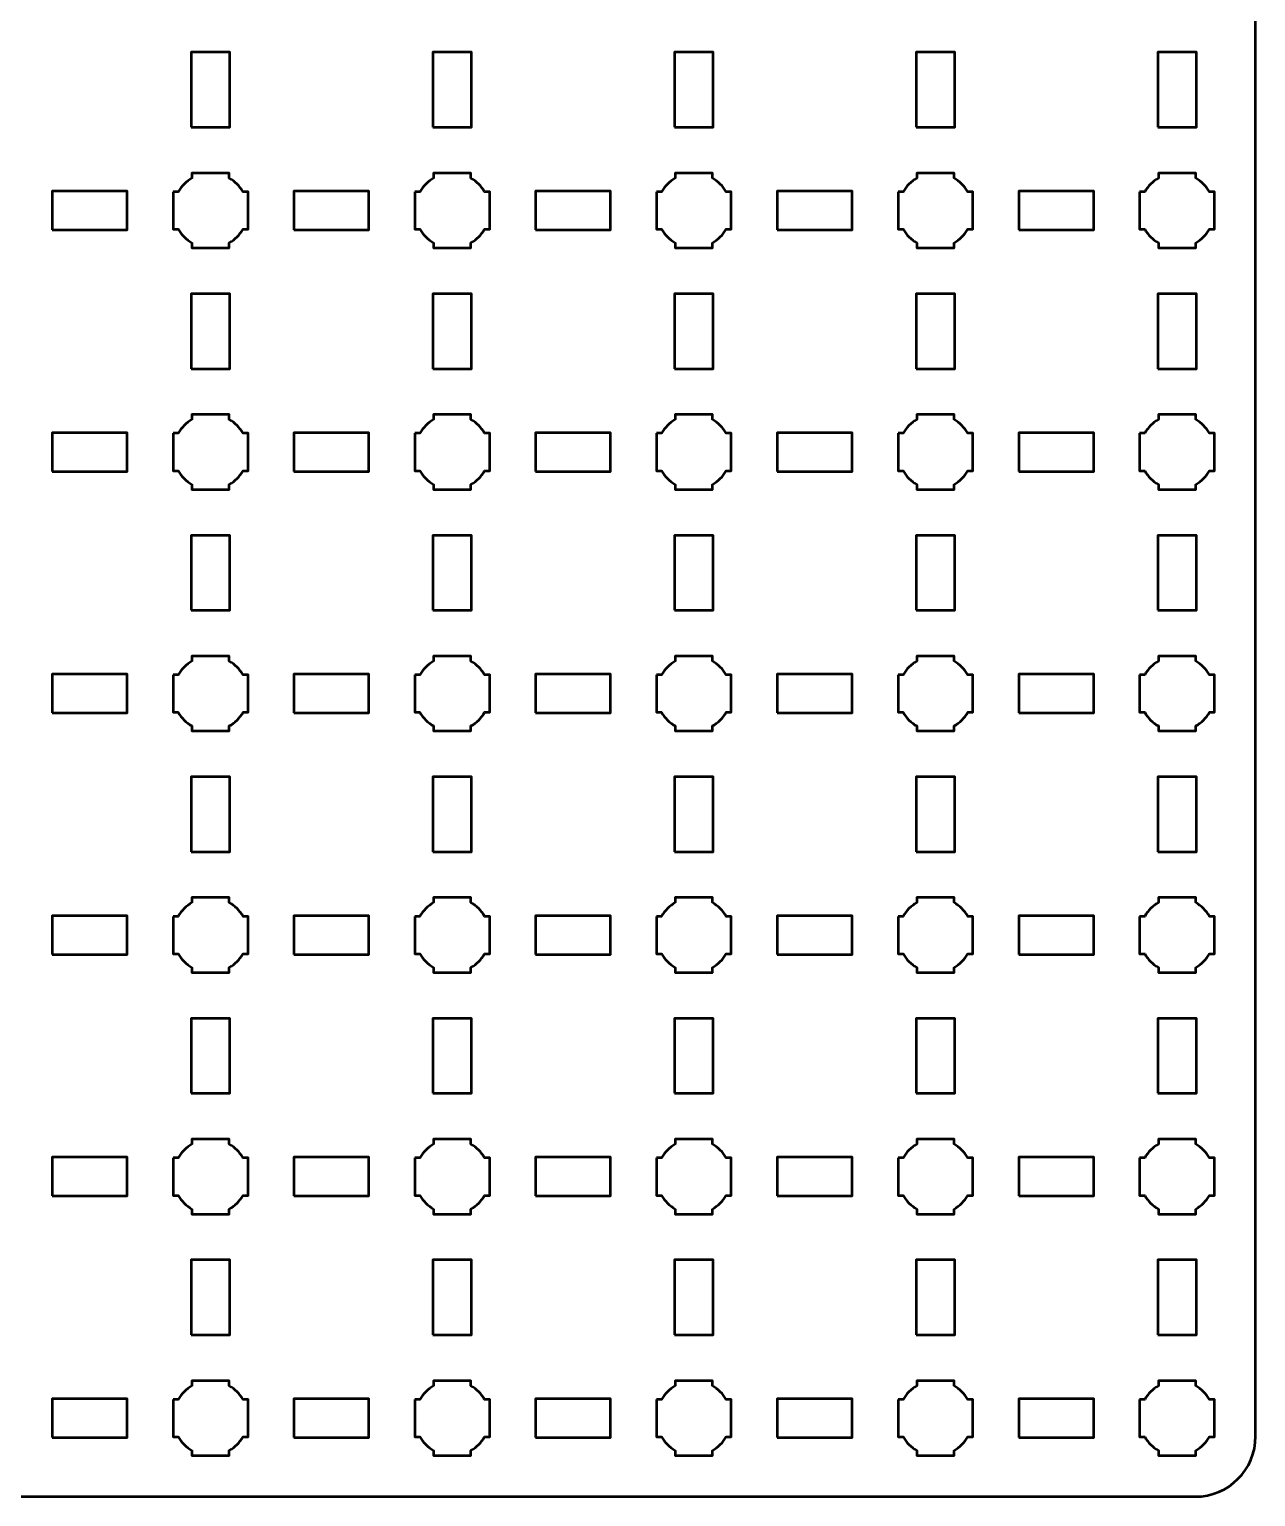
# Model space of a CAD drawing. Header units: centimetres. Extents: x -30.1 to 9.2, y -39.5 to 9.8.
# Drawn here: x -1 to 9.15, y -39.5 to -27.35 of the extents above; entities that cross this region are included whole.
import ezdxf

# ---------------------------------------------------------------- set-up
doc = ezdxf.new("R2010")
doc.units = ezdxf.units.CM
doc.header["$MEASUREMENT"] = 0
doc.layers.add('Layer 1', color=7, linetype='Continuous')

msp = doc.modelspace()

# ---------------------------------------------------------------- linework, layer by layer
at = {"layer": 'Layer 1', "color": 250, "lineweight": 53}
for points in [[(0.34, -28.16), (0.66, -28.16), (0.66, -27.54), (0.34, -27.54), (0.34, -28.16)], [(2.34, -28.16), (2.66, -28.16), (2.66, -27.54), (2.34, -27.54), (2.34, -28.16)], [(4.34, -28.16), (4.66, -28.16), (4.66, -27.54), (4.34, -27.54), (4.34, -28.16)], [(6.34, -28.16), (6.66, -28.16), (6.66, -27.54), (6.34, -27.54), (6.34, -28.16)], [(8.34, -28.16), (8.66, -28.16), (8.66, -27.54), (8.34, -27.54), (8.34, -28.16)], [(-0.81, -29.01), (-0.19, -29.01), (-0.19, -28.69), (-0.81, -28.69), (-0.81, -29.01)], [(1.19, -29.01), (1.81, -29.01), (1.81, -28.69), (1.19, -28.69), (1.19, -29.01)], [(3.19, -29.01), (3.81, -29.01), (3.81, -28.69), (3.19, -28.69), (3.19, -29.01)], [(5.19, -29.01), (5.81, -29.01), (5.81, -28.69), (5.19, -28.69), (5.19, -29.01)], [(7.19, -29.01), (7.81, -29.01), (7.81, -28.69), (7.19, -28.69), (7.19, -29.01)], [(0.34, -30.16), (0.66, -30.16), (0.66, -29.54), (0.34, -29.54), (0.34, -30.16)], [(2.34, -30.16), (2.66, -30.16), (2.66, -29.54), (2.34, -29.54), (2.34, -30.16)], [(4.34, -30.16), (4.66, -30.16), (4.66, -29.54), (4.34, -29.54), (4.34, -30.16)], [(6.34, -30.16), (6.66, -30.16), (6.66, -29.54), (6.34, -29.54), (6.34, -30.16)], [(8.34, -30.16), (8.66, -30.16), (8.66, -29.54), (8.34, -29.54), (8.34, -30.16)], [(-0.81, -31.01), (-0.19, -31.01), (-0.19, -30.69), (-0.81, -30.69), (-0.81, -31.01)], [(1.19, -31.01), (1.81, -31.01), (1.81, -30.69), (1.19, -30.69), (1.19, -31.01)], [(3.19, -31.01), (3.81, -31.01), (3.81, -30.69), (3.19, -30.69), (3.19, -31.01)], [(5.19, -31.01), (5.81, -31.01), (5.81, -30.69), (5.19, -30.69), (5.19, -31.01)], [(7.19, -31.01), (7.81, -31.01), (7.81, -30.69), (7.19, -30.69), (7.19, -31.01)], [(0.34, -32.16), (0.66, -32.16), (0.66, -31.54), (0.34, -31.54), (0.34, -32.16)], [(2.34, -32.16), (2.66, -32.16), (2.66, -31.54), (2.34, -31.54), (2.34, -32.16)], [(4.34, -32.16), (4.66, -32.16), (4.66, -31.54), (4.34, -31.54), (4.34, -32.16)], [(6.34, -32.16), (6.66, -32.16), (6.66, -31.54), (6.34, -31.54), (6.34, -32.16)], [(8.34, -32.16), (8.66, -32.16), (8.66, -31.54), (8.34, -31.54), (8.34, -32.16)], [(-0.81, -33.01), (-0.19, -33.01), (-0.19, -32.69), (-0.81, -32.69), (-0.81, -33.01)], [(1.19, -33.01), (1.81, -33.01), (1.81, -32.69), (1.19, -32.69), (1.19, -33.01)], [(3.19, -33.01), (3.81, -33.01), (3.81, -32.69), (3.19, -32.69), (3.19, -33.01)], [(5.19, -33.01), (5.81, -33.01), (5.81, -32.69), (5.19, -32.69), (5.19, -33.01)], [(7.19, -33.01), (7.81, -33.01), (7.81, -32.69), (7.19, -32.69), (7.19, -33.01)], [(0.34, -34.16), (0.66, -34.16), (0.66, -33.54), (0.34, -33.54), (0.34, -34.16)], [(2.34, -34.16), (2.66, -34.16), (2.66, -33.54), (2.34, -33.54), (2.34, -34.16)], [(4.34, -34.16), (4.66, -34.16), (4.66, -33.54), (4.34, -33.54), (4.34, -34.16)], [(6.34, -34.16), (6.66, -34.16), (6.66, -33.54), (6.34, -33.54), (6.34, -34.16)], [(8.34, -34.16), (8.66, -34.16), (8.66, -33.54), (8.34, -33.54), (8.34, -34.16)], [(-0.81, -35.01), (-0.19, -35.01), (-0.19, -34.69), (-0.81, -34.69), (-0.81, -35.01)], [(1.19, -35.01), (1.81, -35.01), (1.81, -34.69), (1.19, -34.69), (1.19, -35.01)], [(3.19, -35.01), (3.81, -35.01), (3.81, -34.69), (3.19, -34.69), (3.19, -35.01)], [(5.19, -35.01), (5.81, -35.01), (5.81, -34.69), (5.19, -34.69), (5.19, -35.01)], [(7.19, -35.01), (7.81, -35.01), (7.81, -34.69), (7.19, -34.69), (7.19, -35.01)], [(0.34, -36.16), (0.66, -36.16), (0.66, -35.54), (0.34, -35.54), (0.34, -36.16)], [(2.34, -36.16), (2.66, -36.16), (2.66, -35.54), (2.34, -35.54), (2.34, -36.16)], [(4.34, -36.16), (4.66, -36.16), (4.66, -35.54), (4.34, -35.54), (4.34, -36.16)], [(6.34, -36.16), (6.66, -36.16), (6.66, -35.54), (6.34, -35.54), (6.34, -36.16)], [(8.34, -36.16), (8.66, -36.16), (8.66, -35.54), (8.34, -35.54), (8.34, -36.16)], [(-0.81, -37.01), (-0.19, -37.01), (-0.19, -36.69), (-0.81, -36.69), (-0.81, -37.01)], [(1.19, -37.01), (1.81, -37.01), (1.81, -36.69), (1.19, -36.69), (1.19, -37.01)], [(3.19, -37.01), (3.81, -37.01), (3.81, -36.69), (3.19, -36.69), (3.19, -37.01)], [(5.19, -37.01), (5.81, -37.01), (5.81, -36.69), (5.19, -36.69), (5.19, -37.01)], [(7.19, -37.01), (7.81, -37.01), (7.81, -36.69), (7.19, -36.69), (7.19, -37.01)], [(0.34, -38.16), (0.66, -38.16), (0.66, -37.54), (0.34, -37.54), (0.34, -38.16)], [(2.34, -38.16), (2.66, -38.16), (2.66, -37.54), (2.34, -37.54), (2.34, -38.16)], [(4.34, -38.16), (4.66, -38.16), (4.66, -37.54), (4.34, -37.54), (4.34, -38.16)], [(6.34, -38.16), (6.66, -38.16), (6.66, -37.54), (6.34, -37.54), (6.34, -38.16)], [(8.34, -38.16), (8.66, -38.16), (8.66, -37.54), (8.34, -37.54), (8.34, -38.16)], [(-0.81, -39.01), (-0.19, -39.01), (-0.19, -38.69), (-0.81, -38.69), (-0.81, -39.01)], [(1.19, -39.01), (1.81, -39.01), (1.81, -38.69), (1.19, -38.69), (1.19, -39.01)], [(3.19, -39.01), (3.81, -39.01), (3.81, -38.69), (3.19, -38.69), (3.19, -39.01)], [(5.19, -39.01), (5.81, -39.01), (5.81, -38.69), (5.19, -38.69), (5.19, -39.01)], [(7.19, -39.01), (7.81, -39.01), (7.81, -38.69), (7.19, -38.69), (7.19, -39.01)]]:
    msp.add_lwpolyline(points, close=True, dxfattribs=at)
msp.add_open_spline([(-30.15, -39), (-30.15, -39), (-30.15, 9.3), (-30.15, 9.3), (-30.15, 9.3), (-30.15, 9.57609), (-29.92609, 9.8), (-29.65, 9.8), (-29.65, 9.8), (-29.65, 9.8), (8.65, 9.8), (8.65, 9.8), (8.65, 9.8), (8.92609, 9.8), (9.15, 9.57609), (9.15, 9.3), (9.15, 9.3), (9.15, 9.3), (9.15, -39), (9.15, -39), (9.15, -39), (9.15, -39.27609), (8.92609, -39.5), (8.65, -39.5), (8.65, -39.5), (8.65, -39.5), (-29.65, -39.5), (-29.65, -39.5), (-29.65, -39.5), (-29.92609, -39.5), (-30.15, -39.27609), (-30.15, -39)], degree=3, knots=[0, 0, 0, 0, 0.125, 0.125, 0.125, 0.125, 0.25, 0.25, 0.25, 0.25, 0.375, 0.375, 0.375, 0.375, 0.5, 0.5, 0.5, 0.5, 0.625, 0.625, 0.625, 0.625, 0.75, 0.75, 0.75, 0.75, 0.875, 0.875, 0.875, 0.875, 1, 1, 1, 1], dxfattribs=at)
at = {"layer": 'Layer 1', "lineweight": 53}
for points in [[(0.19, -28.695), (0.19, -28.695), (0.23149, -28.695), (0.23149, -28.695), (0.23149, -28.695), (0.25872, -28.64795), (0.29795, -28.60872), (0.345, -28.58149), (0.345, -28.58149), (0.345, -28.58149), (0.345, -28.54), (0.345, -28.54), (0.345, -28.54), (0.345, -28.54), (0.5, -28.54), (0.5, -28.54), (0.5, -28.54), (0.5, -28.54), (0.655, -28.54), (0.655, -28.54), (0.655, -28.54), (0.655, -28.54), (0.655, -28.58149), (0.655, -28.58149), (0.655, -28.58149), (0.70205, -28.60872), (0.74128, -28.64795), (0.76851, -28.695), (0.76851, -28.695), (0.76851, -28.695), (0.81, -28.695), (0.81, -28.695), (0.81, -28.695), (0.81, -28.695), (0.81, -28.85), (0.81, -28.85), (0.81, -28.85), (0.81, -28.85), (0.81, -29.005), (0.81, -29.005), (0.81, -29.005), (0.81, -29.005), (0.76851, -29.005), (0.76851, -29.005), (0.76851, -29.005), (0.74128, -29.05205), (0.70205, -29.09128), (0.655, -29.11851), (0.655, -29.11851), (0.655, -29.11851), (0.655, -29.16), (0.655, -29.16), (0.655, -29.16), (0.655, -29.16), (0.5, -29.16), (0.5, -29.16), (0.5, -29.16), (0.5, -29.16), (0.345, -29.16), (0.345, -29.16), (0.345, -29.16), (0.345, -29.16), (0.345, -29.11851), (0.345, -29.11851), (0.345, -29.11851), (0.29795, -29.09128), (0.25872, -29.05205), (0.23149, -29.005), (0.23149, -29.005), (0.23149, -29.005), (0.19, -29.005), (0.19, -29.005), (0.19, -29.005), (0.19, -29.005), (0.19, -28.85), (0.19, -28.85), (0.19, -28.85), (0.19, -28.85), (0.19, -28.695), (0.19, -28.695)], [(2.19, -28.695), (2.19, -28.695), (2.23149, -28.695), (2.23149, -28.695), (2.23149, -28.695), (2.25872, -28.64795), (2.29795, -28.60872), (2.345, -28.58149), (2.345, -28.58149), (2.345, -28.58149), (2.345, -28.54), (2.345, -28.54), (2.345, -28.54), (2.345, -28.54), (2.5, -28.54), (2.5, -28.54), (2.5, -28.54), (2.5, -28.54), (2.655, -28.54), (2.655, -28.54), (2.655, -28.54), (2.655, -28.54), (2.655, -28.58149), (2.655, -28.58149), (2.655, -28.58149), (2.70205, -28.60872), (2.74128, -28.64795), (2.76851, -28.695), (2.76851, -28.695), (2.76851, -28.695), (2.81, -28.695), (2.81, -28.695), (2.81, -28.695), (2.81, -28.695), (2.81, -28.85), (2.81, -28.85), (2.81, -28.85), (2.81, -28.85), (2.81, -29.005), (2.81, -29.005), (2.81, -29.005), (2.81, -29.005), (2.76851, -29.005), (2.76851, -29.005), (2.76851, -29.005), (2.74128, -29.05205), (2.70205, -29.09128), (2.655, -29.11851), (2.655, -29.11851), (2.655, -29.11851), (2.655, -29.16), (2.655, -29.16), (2.655, -29.16), (2.655, -29.16), (2.5, -29.16), (2.5, -29.16), (2.5, -29.16), (2.5, -29.16), (2.345, -29.16), (2.345, -29.16), (2.345, -29.16), (2.345, -29.16), (2.345, -29.11851), (2.345, -29.11851), (2.345, -29.11851), (2.29795, -29.09128), (2.25872, -29.05205), (2.23149, -29.005), (2.23149, -29.005), (2.23149, -29.005), (2.19, -29.005), (2.19, -29.005), (2.19, -29.005), (2.19, -29.005), (2.19, -28.85), (2.19, -28.85), (2.19, -28.85), (2.19, -28.85), (2.19, -28.695), (2.19, -28.695)], [(4.19, -28.695), (4.19, -28.695), (4.23149, -28.695), (4.23149, -28.695), (4.23149, -28.695), (4.25872, -28.64795), (4.29795, -28.60872), (4.345, -28.58149), (4.345, -28.58149), (4.345, -28.58149), (4.345, -28.54), (4.345, -28.54), (4.345, -28.54), (4.345, -28.54), (4.5, -28.54), (4.5, -28.54), (4.5, -28.54), (4.5, -28.54), (4.655, -28.54), (4.655, -28.54), (4.655, -28.54), (4.655, -28.54), (4.655, -28.58149), (4.655, -28.58149), (4.655, -28.58149), (4.70205, -28.60872), (4.74128, -28.64795), (4.76851, -28.695), (4.76851, -28.695), (4.76851, -28.695), (4.81, -28.695), (4.81, -28.695), (4.81, -28.695), (4.81, -28.695), (4.81, -28.85), (4.81, -28.85), (4.81, -28.85), (4.81, -28.85), (4.81, -29.005), (4.81, -29.005), (4.81, -29.005), (4.81, -29.005), (4.76851, -29.005), (4.76851, -29.005), (4.76851, -29.005), (4.74128, -29.05205), (4.70205, -29.09128), (4.655, -29.11851), (4.655, -29.11851), (4.655, -29.11851), (4.655, -29.16), (4.655, -29.16), (4.655, -29.16), (4.655, -29.16), (4.5, -29.16), (4.5, -29.16), (4.5, -29.16), (4.5, -29.16), (4.345, -29.16), (4.345, -29.16), (4.345, -29.16), (4.345, -29.16), (4.345, -29.11851), (4.345, -29.11851), (4.345, -29.11851), (4.29795, -29.09128), (4.25872, -29.05205), (4.23149, -29.005), (4.23149, -29.005), (4.23149, -29.005), (4.19, -29.005), (4.19, -29.005), (4.19, -29.005), (4.19, -29.005), (4.19, -28.85), (4.19, -28.85), (4.19, -28.85), (4.19, -28.85), (4.19, -28.695), (4.19, -28.695)], [(6.19, -28.695), (6.19, -28.695), (6.23149, -28.695), (6.23149, -28.695), (6.23149, -28.695), (6.25872, -28.64795), (6.29795, -28.60872), (6.345, -28.58149), (6.345, -28.58149), (6.345, -28.58149), (6.345, -28.54), (6.345, -28.54), (6.345, -28.54), (6.345, -28.54), (6.5, -28.54), (6.5, -28.54), (6.5, -28.54), (6.5, -28.54), (6.655, -28.54), (6.655, -28.54), (6.655, -28.54), (6.655, -28.54), (6.655, -28.58149), (6.655, -28.58149), (6.655, -28.58149), (6.70205, -28.60872), (6.74128, -28.64795), (6.76851, -28.695), (6.76851, -28.695), (6.76851, -28.695), (6.81, -28.695), (6.81, -28.695), (6.81, -28.695), (6.81, -28.695), (6.81, -28.85), (6.81, -28.85), (6.81, -28.85), (6.81, -28.85), (6.81, -29.005), (6.81, -29.005), (6.81, -29.005), (6.81, -29.005), (6.76851, -29.005), (6.76851, -29.005), (6.76851, -29.005), (6.74128, -29.05205), (6.70205, -29.09128), (6.655, -29.11851), (6.655, -29.11851), (6.655, -29.11851), (6.655, -29.16), (6.655, -29.16), (6.655, -29.16), (6.655, -29.16), (6.5, -29.16), (6.5, -29.16), (6.5, -29.16), (6.5, -29.16), (6.345, -29.16), (6.345, -29.16), (6.345, -29.16), (6.345, -29.16), (6.345, -29.11851), (6.345, -29.11851), (6.345, -29.11851), (6.29795, -29.09128), (6.25872, -29.05205), (6.23149, -29.005), (6.23149, -29.005), (6.23149, -29.005), (6.19, -29.005), (6.19, -29.005), (6.19, -29.005), (6.19, -29.005), (6.19, -28.85), (6.19, -28.85), (6.19, -28.85), (6.19, -28.85), (6.19, -28.695), (6.19, -28.695)], [(8.19, -28.695), (8.19, -28.695), (8.23149, -28.695), (8.23149, -28.695), (8.23149, -28.695), (8.25872, -28.64795), (8.29795, -28.60872), (8.345, -28.58149), (8.345, -28.58149), (8.345, -28.58149), (8.345, -28.54), (8.345, -28.54), (8.345, -28.54), (8.345, -28.54), (8.5, -28.54), (8.5, -28.54), (8.5, -28.54), (8.5, -28.54), (8.655, -28.54), (8.655, -28.54), (8.655, -28.54), (8.655, -28.54), (8.655, -28.58149), (8.655, -28.58149), (8.655, -28.58149), (8.70205, -28.60872), (8.74128, -28.64795), (8.76851, -28.695), (8.76851, -28.695), (8.76851, -28.695), (8.81, -28.695), (8.81, -28.695), (8.81, -28.695), (8.81, -28.695), (8.81, -28.85), (8.81, -28.85), (8.81, -28.85), (8.81, -28.85), (8.81, -29.005), (8.81, -29.005), (8.81, -29.005), (8.81, -29.005), (8.76851, -29.005), (8.76851, -29.005), (8.76851, -29.005), (8.74128, -29.05205), (8.70205, -29.09128), (8.655, -29.11851), (8.655, -29.11851), (8.655, -29.11851), (8.655, -29.16), (8.655, -29.16), (8.655, -29.16), (8.655, -29.16), (8.5, -29.16), (8.5, -29.16), (8.5, -29.16), (8.5, -29.16), (8.345, -29.16), (8.345, -29.16), (8.345, -29.16), (8.345, -29.16), (8.345, -29.11851), (8.345, -29.11851), (8.345, -29.11851), (8.29795, -29.09128), (8.25872, -29.05205), (8.23149, -29.005), (8.23149, -29.005), (8.23149, -29.005), (8.19, -29.005), (8.19, -29.005), (8.19, -29.005), (8.19, -29.005), (8.19, -28.85), (8.19, -28.85), (8.19, -28.85), (8.19, -28.85), (8.19, -28.695), (8.19, -28.695)], [(0.19, -30.695), (0.19, -30.695), (0.23149, -30.695), (0.23149, -30.695), (0.23149, -30.695), (0.25872, -30.64795), (0.29795, -30.60872), (0.345, -30.58149), (0.345, -30.58149), (0.345, -30.58149), (0.345, -30.54), (0.345, -30.54), (0.345, -30.54), (0.345, -30.54), (0.5, -30.54), (0.5, -30.54), (0.5, -30.54), (0.5, -30.54), (0.655, -30.54), (0.655, -30.54), (0.655, -30.54), (0.655, -30.54), (0.655, -30.58149), (0.655, -30.58149), (0.655, -30.58149), (0.70205, -30.60872), (0.74128, -30.64795), (0.76851, -30.695), (0.76851, -30.695), (0.76851, -30.695), (0.81, -30.695), (0.81, -30.695), (0.81, -30.695), (0.81, -30.695), (0.81, -30.85), (0.81, -30.85), (0.81, -30.85), (0.81, -30.85), (0.81, -31.005), (0.81, -31.005), (0.81, -31.005), (0.81, -31.005), (0.76851, -31.005), (0.76851, -31.005), (0.76851, -31.005), (0.74128, -31.05205), (0.70205, -31.09128), (0.655, -31.11851), (0.655, -31.11851), (0.655, -31.11851), (0.655, -31.16), (0.655, -31.16), (0.655, -31.16), (0.655, -31.16), (0.5, -31.16), (0.5, -31.16), (0.5, -31.16), (0.5, -31.16), (0.345, -31.16), (0.345, -31.16), (0.345, -31.16), (0.345, -31.16), (0.345, -31.11851), (0.345, -31.11851), (0.345, -31.11851), (0.29795, -31.09128), (0.25872, -31.05205), (0.23149, -31.005), (0.23149, -31.005), (0.23149, -31.005), (0.19, -31.005), (0.19, -31.005), (0.19, -31.005), (0.19, -31.005), (0.19, -30.85), (0.19, -30.85), (0.19, -30.85), (0.19, -30.85), (0.19, -30.695), (0.19, -30.695)], [(2.19, -30.695), (2.19, -30.695), (2.23149, -30.695), (2.23149, -30.695), (2.23149, -30.695), (2.25872, -30.64795), (2.29795, -30.60872), (2.345, -30.58149), (2.345, -30.58149), (2.345, -30.58149), (2.345, -30.54), (2.345, -30.54), (2.345, -30.54), (2.345, -30.54), (2.5, -30.54), (2.5, -30.54), (2.5, -30.54), (2.5, -30.54), (2.655, -30.54), (2.655, -30.54), (2.655, -30.54), (2.655, -30.54), (2.655, -30.58149), (2.655, -30.58149), (2.655, -30.58149), (2.70205, -30.60872), (2.74128, -30.64795), (2.76851, -30.695), (2.76851, -30.695), (2.76851, -30.695), (2.81, -30.695), (2.81, -30.695), (2.81, -30.695), (2.81, -30.695), (2.81, -30.85), (2.81, -30.85), (2.81, -30.85), (2.81, -30.85), (2.81, -31.005), (2.81, -31.005), (2.81, -31.005), (2.81, -31.005), (2.76851, -31.005), (2.76851, -31.005), (2.76851, -31.005), (2.74128, -31.05205), (2.70205, -31.09128), (2.655, -31.11851), (2.655, -31.11851), (2.655, -31.11851), (2.655, -31.16), (2.655, -31.16), (2.655, -31.16), (2.655, -31.16), (2.5, -31.16), (2.5, -31.16), (2.5, -31.16), (2.5, -31.16), (2.345, -31.16), (2.345, -31.16), (2.345, -31.16), (2.345, -31.16), (2.345, -31.11851), (2.345, -31.11851), (2.345, -31.11851), (2.29795, -31.09128), (2.25872, -31.05205), (2.23149, -31.005), (2.23149, -31.005), (2.23149, -31.005), (2.19, -31.005), (2.19, -31.005), (2.19, -31.005), (2.19, -31.005), (2.19, -30.85), (2.19, -30.85), (2.19, -30.85), (2.19, -30.85), (2.19, -30.695), (2.19, -30.695)], [(4.19, -30.695), (4.19, -30.695), (4.23149, -30.695), (4.23149, -30.695), (4.23149, -30.695), (4.25872, -30.64795), (4.29795, -30.60872), (4.345, -30.58149), (4.345, -30.58149), (4.345, -30.58149), (4.345, -30.54), (4.345, -30.54), (4.345, -30.54), (4.345, -30.54), (4.5, -30.54), (4.5, -30.54), (4.5, -30.54), (4.5, -30.54), (4.655, -30.54), (4.655, -30.54), (4.655, -30.54), (4.655, -30.54), (4.655, -30.58149), (4.655, -30.58149), (4.655, -30.58149), (4.70205, -30.60872), (4.74128, -30.64795), (4.76851, -30.695), (4.76851, -30.695), (4.76851, -30.695), (4.81, -30.695), (4.81, -30.695), (4.81, -30.695), (4.81, -30.695), (4.81, -30.85), (4.81, -30.85), (4.81, -30.85), (4.81, -30.85), (4.81, -31.005), (4.81, -31.005), (4.81, -31.005), (4.81, -31.005), (4.76851, -31.005), (4.76851, -31.005), (4.76851, -31.005), (4.74128, -31.05205), (4.70205, -31.09128), (4.655, -31.11851), (4.655, -31.11851), (4.655, -31.11851), (4.655, -31.16), (4.655, -31.16), (4.655, -31.16), (4.655, -31.16), (4.5, -31.16), (4.5, -31.16), (4.5, -31.16), (4.5, -31.16), (4.345, -31.16), (4.345, -31.16), (4.345, -31.16), (4.345, -31.16), (4.345, -31.11851), (4.345, -31.11851), (4.345, -31.11851), (4.29795, -31.09128), (4.25872, -31.05205), (4.23149, -31.005), (4.23149, -31.005), (4.23149, -31.005), (4.19, -31.005), (4.19, -31.005), (4.19, -31.005), (4.19, -31.005), (4.19, -30.85), (4.19, -30.85), (4.19, -30.85), (4.19, -30.85), (4.19, -30.695), (4.19, -30.695)], [(6.19, -30.695), (6.19, -30.695), (6.23149, -30.695), (6.23149, -30.695), (6.23149, -30.695), (6.25872, -30.64795), (6.29795, -30.60872), (6.345, -30.58149), (6.345, -30.58149), (6.345, -30.58149), (6.345, -30.54), (6.345, -30.54), (6.345, -30.54), (6.345, -30.54), (6.5, -30.54), (6.5, -30.54), (6.5, -30.54), (6.5, -30.54), (6.655, -30.54), (6.655, -30.54), (6.655, -30.54), (6.655, -30.54), (6.655, -30.58149), (6.655, -30.58149), (6.655, -30.58149), (6.70205, -30.60872), (6.74128, -30.64795), (6.76851, -30.695), (6.76851, -30.695), (6.76851, -30.695), (6.81, -30.695), (6.81, -30.695), (6.81, -30.695), (6.81, -30.695), (6.81, -30.85), (6.81, -30.85), (6.81, -30.85), (6.81, -30.85), (6.81, -31.005), (6.81, -31.005), (6.81, -31.005), (6.81, -31.005), (6.76851, -31.005), (6.76851, -31.005), (6.76851, -31.005), (6.74128, -31.05205), (6.70205, -31.09128), (6.655, -31.11851), (6.655, -31.11851), (6.655, -31.11851), (6.655, -31.16), (6.655, -31.16), (6.655, -31.16), (6.655, -31.16), (6.5, -31.16), (6.5, -31.16), (6.5, -31.16), (6.5, -31.16), (6.345, -31.16), (6.345, -31.16), (6.345, -31.16), (6.345, -31.16), (6.345, -31.11851), (6.345, -31.11851), (6.345, -31.11851), (6.29795, -31.09128), (6.25872, -31.05205), (6.23149, -31.005), (6.23149, -31.005), (6.23149, -31.005), (6.19, -31.005), (6.19, -31.005), (6.19, -31.005), (6.19, -31.005), (6.19, -30.85), (6.19, -30.85), (6.19, -30.85), (6.19, -30.85), (6.19, -30.695), (6.19, -30.695)], [(8.19, -30.695), (8.19, -30.695), (8.23149, -30.695), (8.23149, -30.695), (8.23149, -30.695), (8.25872, -30.64795), (8.29795, -30.60872), (8.345, -30.58149), (8.345, -30.58149), (8.345, -30.58149), (8.345, -30.54), (8.345, -30.54), (8.345, -30.54), (8.345, -30.54), (8.5, -30.54), (8.5, -30.54), (8.5, -30.54), (8.5, -30.54), (8.655, -30.54), (8.655, -30.54), (8.655, -30.54), (8.655, -30.54), (8.655, -30.58149), (8.655, -30.58149), (8.655, -30.58149), (8.70205, -30.60872), (8.74128, -30.64795), (8.76851, -30.695), (8.76851, -30.695), (8.76851, -30.695), (8.81, -30.695), (8.81, -30.695), (8.81, -30.695), (8.81, -30.695), (8.81, -30.85), (8.81, -30.85), (8.81, -30.85), (8.81, -30.85), (8.81, -31.005), (8.81, -31.005), (8.81, -31.005), (8.81, -31.005), (8.76851, -31.005), (8.76851, -31.005), (8.76851, -31.005), (8.74128, -31.05205), (8.70205, -31.09128), (8.655, -31.11851), (8.655, -31.11851), (8.655, -31.11851), (8.655, -31.16), (8.655, -31.16), (8.655, -31.16), (8.655, -31.16), (8.5, -31.16), (8.5, -31.16), (8.5, -31.16), (8.5, -31.16), (8.345, -31.16), (8.345, -31.16), (8.345, -31.16), (8.345, -31.16), (8.345, -31.11851), (8.345, -31.11851), (8.345, -31.11851), (8.29795, -31.09128), (8.25872, -31.05205), (8.23149, -31.005), (8.23149, -31.005), (8.23149, -31.005), (8.19, -31.005), (8.19, -31.005), (8.19, -31.005), (8.19, -31.005), (8.19, -30.85), (8.19, -30.85), (8.19, -30.85), (8.19, -30.85), (8.19, -30.695), (8.19, -30.695)], [(0.19, -32.695), (0.19, -32.695), (0.23149, -32.695), (0.23149, -32.695), (0.23149, -32.695), (0.25872, -32.64795), (0.29795, -32.60872), (0.345, -32.58149), (0.345, -32.58149), (0.345, -32.58149), (0.345, -32.54), (0.345, -32.54), (0.345, -32.54), (0.345, -32.54), (0.5, -32.54), (0.5, -32.54), (0.5, -32.54), (0.5, -32.54), (0.655, -32.54), (0.655, -32.54), (0.655, -32.54), (0.655, -32.54), (0.655, -32.58149), (0.655, -32.58149), (0.655, -32.58149), (0.70205, -32.60872), (0.74128, -32.64795), (0.76851, -32.695), (0.76851, -32.695), (0.76851, -32.695), (0.81, -32.695), (0.81, -32.695), (0.81, -32.695), (0.81, -32.695), (0.81, -32.85), (0.81, -32.85), (0.81, -32.85), (0.81, -32.85), (0.81, -33.005), (0.81, -33.005), (0.81, -33.005), (0.81, -33.005), (0.76851, -33.005), (0.76851, -33.005), (0.76851, -33.005), (0.74128, -33.05205), (0.70205, -33.09128), (0.655, -33.11851), (0.655, -33.11851), (0.655, -33.11851), (0.655, -33.16), (0.655, -33.16), (0.655, -33.16), (0.655, -33.16), (0.5, -33.16), (0.5, -33.16), (0.5, -33.16), (0.5, -33.16), (0.345, -33.16), (0.345, -33.16), (0.345, -33.16), (0.345, -33.16), (0.345, -33.11851), (0.345, -33.11851), (0.345, -33.11851), (0.29795, -33.09128), (0.25872, -33.05205), (0.23149, -33.005), (0.23149, -33.005), (0.23149, -33.005), (0.19, -33.005), (0.19, -33.005), (0.19, -33.005), (0.19, -33.005), (0.19, -32.85), (0.19, -32.85), (0.19, -32.85), (0.19, -32.85), (0.19, -32.695), (0.19, -32.695)], [(2.19, -32.695), (2.19, -32.695), (2.23149, -32.695), (2.23149, -32.695), (2.23149, -32.695), (2.25872, -32.64795), (2.29795, -32.60872), (2.345, -32.58149), (2.345, -32.58149), (2.345, -32.58149), (2.345, -32.54), (2.345, -32.54), (2.345, -32.54), (2.345, -32.54), (2.5, -32.54), (2.5, -32.54), (2.5, -32.54), (2.5, -32.54), (2.655, -32.54), (2.655, -32.54), (2.655, -32.54), (2.655, -32.54), (2.655, -32.58149), (2.655, -32.58149), (2.655, -32.58149), (2.70205, -32.60872), (2.74128, -32.64795), (2.76851, -32.695), (2.76851, -32.695), (2.76851, -32.695), (2.81, -32.695), (2.81, -32.695), (2.81, -32.695), (2.81, -32.695), (2.81, -32.85), (2.81, -32.85), (2.81, -32.85), (2.81, -32.85), (2.81, -33.005), (2.81, -33.005), (2.81, -33.005), (2.81, -33.005), (2.76851, -33.005), (2.76851, -33.005), (2.76851, -33.005), (2.74128, -33.05205), (2.70205, -33.09128), (2.655, -33.11851), (2.655, -33.11851), (2.655, -33.11851), (2.655, -33.16), (2.655, -33.16), (2.655, -33.16), (2.655, -33.16), (2.5, -33.16), (2.5, -33.16), (2.5, -33.16), (2.5, -33.16), (2.345, -33.16), (2.345, -33.16), (2.345, -33.16), (2.345, -33.16), (2.345, -33.11851), (2.345, -33.11851), (2.345, -33.11851), (2.29795, -33.09128), (2.25872, -33.05205), (2.23149, -33.005), (2.23149, -33.005), (2.23149, -33.005), (2.19, -33.005), (2.19, -33.005), (2.19, -33.005), (2.19, -33.005), (2.19, -32.85), (2.19, -32.85), (2.19, -32.85), (2.19, -32.85), (2.19, -32.695), (2.19, -32.695)], [(4.19, -32.695), (4.19, -32.695), (4.23149, -32.695), (4.23149, -32.695), (4.23149, -32.695), (4.25872, -32.64795), (4.29795, -32.60872), (4.345, -32.58149), (4.345, -32.58149), (4.345, -32.58149), (4.345, -32.54), (4.345, -32.54), (4.345, -32.54), (4.345, -32.54), (4.5, -32.54), (4.5, -32.54), (4.5, -32.54), (4.5, -32.54), (4.655, -32.54), (4.655, -32.54), (4.655, -32.54), (4.655, -32.54), (4.655, -32.58149), (4.655, -32.58149), (4.655, -32.58149), (4.70205, -32.60872), (4.74128, -32.64795), (4.76851, -32.695), (4.76851, -32.695), (4.76851, -32.695), (4.81, -32.695), (4.81, -32.695), (4.81, -32.695), (4.81, -32.695), (4.81, -32.85), (4.81, -32.85), (4.81, -32.85), (4.81, -32.85), (4.81, -33.005), (4.81, -33.005), (4.81, -33.005), (4.81, -33.005), (4.76851, -33.005), (4.76851, -33.005), (4.76851, -33.005), (4.74128, -33.05205), (4.70205, -33.09128), (4.655, -33.11851), (4.655, -33.11851), (4.655, -33.11851), (4.655, -33.16), (4.655, -33.16), (4.655, -33.16), (4.655, -33.16), (4.5, -33.16), (4.5, -33.16), (4.5, -33.16), (4.5, -33.16), (4.345, -33.16), (4.345, -33.16), (4.345, -33.16), (4.345, -33.16), (4.345, -33.11851), (4.345, -33.11851), (4.345, -33.11851), (4.29795, -33.09128), (4.25872, -33.05205), (4.23149, -33.005), (4.23149, -33.005), (4.23149, -33.005), (4.19, -33.005), (4.19, -33.005), (4.19, -33.005), (4.19, -33.005), (4.19, -32.85), (4.19, -32.85), (4.19, -32.85), (4.19, -32.85), (4.19, -32.695), (4.19, -32.695)], [(6.19, -32.695), (6.19, -32.695), (6.23149, -32.695), (6.23149, -32.695), (6.23149, -32.695), (6.25872, -32.64795), (6.29795, -32.60872), (6.345, -32.58149), (6.345, -32.58149), (6.345, -32.58149), (6.345, -32.54), (6.345, -32.54), (6.345, -32.54), (6.345, -32.54), (6.5, -32.54), (6.5, -32.54), (6.5, -32.54), (6.5, -32.54), (6.655, -32.54), (6.655, -32.54), (6.655, -32.54), (6.655, -32.54), (6.655, -32.58149), (6.655, -32.58149), (6.655, -32.58149), (6.70205, -32.60872), (6.74128, -32.64795), (6.76851, -32.695), (6.76851, -32.695), (6.76851, -32.695), (6.81, -32.695), (6.81, -32.695), (6.81, -32.695), (6.81, -32.695), (6.81, -32.85), (6.81, -32.85), (6.81, -32.85), (6.81, -32.85), (6.81, -33.005), (6.81, -33.005), (6.81, -33.005), (6.81, -33.005), (6.76851, -33.005), (6.76851, -33.005), (6.76851, -33.005), (6.74128, -33.05205), (6.70205, -33.09128), (6.655, -33.11851), (6.655, -33.11851), (6.655, -33.11851), (6.655, -33.16), (6.655, -33.16), (6.655, -33.16), (6.655, -33.16), (6.5, -33.16), (6.5, -33.16), (6.5, -33.16), (6.5, -33.16), (6.345, -33.16), (6.345, -33.16), (6.345, -33.16), (6.345, -33.16), (6.345, -33.11851), (6.345, -33.11851), (6.345, -33.11851), (6.29795, -33.09128), (6.25872, -33.05205), (6.23149, -33.005), (6.23149, -33.005), (6.23149, -33.005), (6.19, -33.005), (6.19, -33.005), (6.19, -33.005), (6.19, -33.005), (6.19, -32.85), (6.19, -32.85), (6.19, -32.85), (6.19, -32.85), (6.19, -32.695), (6.19, -32.695)], [(8.19, -32.695), (8.19, -32.695), (8.23149, -32.695), (8.23149, -32.695), (8.23149, -32.695), (8.25872, -32.64795), (8.29795, -32.60872), (8.345, -32.58149), (8.345, -32.58149), (8.345, -32.58149), (8.345, -32.54), (8.345, -32.54), (8.345, -32.54), (8.345, -32.54), (8.5, -32.54), (8.5, -32.54), (8.5, -32.54), (8.5, -32.54), (8.655, -32.54), (8.655, -32.54), (8.655, -32.54), (8.655, -32.54), (8.655, -32.58149), (8.655, -32.58149), (8.655, -32.58149), (8.70205, -32.60872), (8.74128, -32.64795), (8.76851, -32.695), (8.76851, -32.695), (8.76851, -32.695), (8.81, -32.695), (8.81, -32.695), (8.81, -32.695), (8.81, -32.695), (8.81, -32.85), (8.81, -32.85), (8.81, -32.85), (8.81, -32.85), (8.81, -33.005), (8.81, -33.005), (8.81, -33.005), (8.81, -33.005), (8.76851, -33.005), (8.76851, -33.005), (8.76851, -33.005), (8.74128, -33.05205), (8.70205, -33.09128), (8.655, -33.11851), (8.655, -33.11851), (8.655, -33.11851), (8.655, -33.16), (8.655, -33.16), (8.655, -33.16), (8.655, -33.16), (8.5, -33.16), (8.5, -33.16), (8.5, -33.16), (8.5, -33.16), (8.345, -33.16), (8.345, -33.16), (8.345, -33.16), (8.345, -33.16), (8.345, -33.11851), (8.345, -33.11851), (8.345, -33.11851), (8.29795, -33.09128), (8.25872, -33.05205), (8.23149, -33.005), (8.23149, -33.005), (8.23149, -33.005), (8.19, -33.005), (8.19, -33.005), (8.19, -33.005), (8.19, -33.005), (8.19, -32.85), (8.19, -32.85), (8.19, -32.85), (8.19, -32.85), (8.19, -32.695), (8.19, -32.695)], [(0.19, -34.695), (0.19, -34.695), (0.23149, -34.695), (0.23149, -34.695), (0.23149, -34.695), (0.25872, -34.64795), (0.29795, -34.60872), (0.345, -34.58149), (0.345, -34.58149), (0.345, -34.58149), (0.345, -34.54), (0.345, -34.54), (0.345, -34.54), (0.345, -34.54), (0.5, -34.54), (0.5, -34.54), (0.5, -34.54), (0.5, -34.54), (0.655, -34.54), (0.655, -34.54), (0.655, -34.54), (0.655, -34.54), (0.655, -34.58149), (0.655, -34.58149), (0.655, -34.58149), (0.70205, -34.60872), (0.74128, -34.64795), (0.76851, -34.695), (0.76851, -34.695), (0.76851, -34.695), (0.81, -34.695), (0.81, -34.695), (0.81, -34.695), (0.81, -34.695), (0.81, -34.85), (0.81, -34.85), (0.81, -34.85), (0.81, -34.85), (0.81, -35.005), (0.81, -35.005), (0.81, -35.005), (0.81, -35.005), (0.76851, -35.005), (0.76851, -35.005), (0.76851, -35.005), (0.74128, -35.05205), (0.70205, -35.09128), (0.655, -35.11851), (0.655, -35.11851), (0.655, -35.11851), (0.655, -35.16), (0.655, -35.16), (0.655, -35.16), (0.655, -35.16), (0.5, -35.16), (0.5, -35.16), (0.5, -35.16), (0.5, -35.16), (0.345, -35.16), (0.345, -35.16), (0.345, -35.16), (0.345, -35.16), (0.345, -35.11851), (0.345, -35.11851), (0.345, -35.11851), (0.29795, -35.09128), (0.25872, -35.05205), (0.23149, -35.005), (0.23149, -35.005), (0.23149, -35.005), (0.19, -35.005), (0.19, -35.005), (0.19, -35.005), (0.19, -35.005), (0.19, -34.85), (0.19, -34.85), (0.19, -34.85), (0.19, -34.85), (0.19, -34.695), (0.19, -34.695)], [(2.19, -34.695), (2.19, -34.695), (2.23149, -34.695), (2.23149, -34.695), (2.23149, -34.695), (2.25872, -34.64795), (2.29795, -34.60872), (2.345, -34.58149), (2.345, -34.58149), (2.345, -34.58149), (2.345, -34.54), (2.345, -34.54), (2.345, -34.54), (2.345, -34.54), (2.5, -34.54), (2.5, -34.54), (2.5, -34.54), (2.5, -34.54), (2.655, -34.54), (2.655, -34.54), (2.655, -34.54), (2.655, -34.54), (2.655, -34.58149), (2.655, -34.58149), (2.655, -34.58149), (2.70205, -34.60872), (2.74128, -34.64795), (2.76851, -34.695), (2.76851, -34.695), (2.76851, -34.695), (2.81, -34.695), (2.81, -34.695), (2.81, -34.695), (2.81, -34.695), (2.81, -34.85), (2.81, -34.85), (2.81, -34.85), (2.81, -34.85), (2.81, -35.005), (2.81, -35.005), (2.81, -35.005), (2.81, -35.005), (2.76851, -35.005), (2.76851, -35.005), (2.76851, -35.005), (2.74128, -35.05205), (2.70205, -35.09128), (2.655, -35.11851), (2.655, -35.11851), (2.655, -35.11851), (2.655, -35.16), (2.655, -35.16), (2.655, -35.16), (2.655, -35.16), (2.5, -35.16), (2.5, -35.16), (2.5, -35.16), (2.5, -35.16), (2.345, -35.16), (2.345, -35.16), (2.345, -35.16), (2.345, -35.16), (2.345, -35.11851), (2.345, -35.11851), (2.345, -35.11851), (2.29795, -35.09128), (2.25872, -35.05205), (2.23149, -35.005), (2.23149, -35.005), (2.23149, -35.005), (2.19, -35.005), (2.19, -35.005), (2.19, -35.005), (2.19, -35.005), (2.19, -34.85), (2.19, -34.85), (2.19, -34.85), (2.19, -34.85), (2.19, -34.695), (2.19, -34.695)], [(4.19, -34.695), (4.19, -34.695), (4.23149, -34.695), (4.23149, -34.695), (4.23149, -34.695), (4.25872, -34.64795), (4.29795, -34.60872), (4.345, -34.58149), (4.345, -34.58149), (4.345, -34.58149), (4.345, -34.54), (4.345, -34.54), (4.345, -34.54), (4.345, -34.54), (4.5, -34.54), (4.5, -34.54), (4.5, -34.54), (4.5, -34.54), (4.655, -34.54), (4.655, -34.54), (4.655, -34.54), (4.655, -34.54), (4.655, -34.58149), (4.655, -34.58149), (4.655, -34.58149), (4.70205, -34.60872), (4.74128, -34.64795), (4.76851, -34.695), (4.76851, -34.695), (4.76851, -34.695), (4.81, -34.695), (4.81, -34.695), (4.81, -34.695), (4.81, -34.695), (4.81, -34.85), (4.81, -34.85), (4.81, -34.85), (4.81, -34.85), (4.81, -35.005), (4.81, -35.005), (4.81, -35.005), (4.81, -35.005), (4.76851, -35.005), (4.76851, -35.005), (4.76851, -35.005), (4.74128, -35.05205), (4.70205, -35.09128), (4.655, -35.11851), (4.655, -35.11851), (4.655, -35.11851), (4.655, -35.16), (4.655, -35.16), (4.655, -35.16), (4.655, -35.16), (4.5, -35.16), (4.5, -35.16), (4.5, -35.16), (4.5, -35.16), (4.345, -35.16), (4.345, -35.16), (4.345, -35.16), (4.345, -35.16), (4.345, -35.11851), (4.345, -35.11851), (4.345, -35.11851), (4.29795, -35.09128), (4.25872, -35.05205), (4.23149, -35.005), (4.23149, -35.005), (4.23149, -35.005), (4.19, -35.005), (4.19, -35.005), (4.19, -35.005), (4.19, -35.005), (4.19, -34.85), (4.19, -34.85), (4.19, -34.85), (4.19, -34.85), (4.19, -34.695), (4.19, -34.695)], [(6.19, -34.695), (6.19, -34.695), (6.23149, -34.695), (6.23149, -34.695), (6.23149, -34.695), (6.25872, -34.64795), (6.29795, -34.60872), (6.345, -34.58149), (6.345, -34.58149), (6.345, -34.58149), (6.345, -34.54), (6.345, -34.54), (6.345, -34.54), (6.345, -34.54), (6.5, -34.54), (6.5, -34.54), (6.5, -34.54), (6.5, -34.54), (6.655, -34.54), (6.655, -34.54), (6.655, -34.54), (6.655, -34.54), (6.655, -34.58149), (6.655, -34.58149), (6.655, -34.58149), (6.70205, -34.60872), (6.74128, -34.64795), (6.76851, -34.695), (6.76851, -34.695), (6.76851, -34.695), (6.81, -34.695), (6.81, -34.695), (6.81, -34.695), (6.81, -34.695), (6.81, -34.85), (6.81, -34.85), (6.81, -34.85), (6.81, -34.85), (6.81, -35.005), (6.81, -35.005), (6.81, -35.005), (6.81, -35.005), (6.76851, -35.005), (6.76851, -35.005), (6.76851, -35.005), (6.74128, -35.05205), (6.70205, -35.09128), (6.655, -35.11851), (6.655, -35.11851), (6.655, -35.11851), (6.655, -35.16), (6.655, -35.16), (6.655, -35.16), (6.655, -35.16), (6.5, -35.16), (6.5, -35.16), (6.5, -35.16), (6.5, -35.16), (6.345, -35.16), (6.345, -35.16), (6.345, -35.16), (6.345, -35.16), (6.345, -35.11851), (6.345, -35.11851), (6.345, -35.11851), (6.29795, -35.09128), (6.25872, -35.05205), (6.23149, -35.005), (6.23149, -35.005), (6.23149, -35.005), (6.19, -35.005), (6.19, -35.005), (6.19, -35.005), (6.19, -35.005), (6.19, -34.85), (6.19, -34.85), (6.19, -34.85), (6.19, -34.85), (6.19, -34.695), (6.19, -34.695)], [(8.19, -34.695), (8.19, -34.695), (8.23149, -34.695), (8.23149, -34.695), (8.23149, -34.695), (8.25872, -34.64795), (8.29795, -34.60872), (8.345, -34.58149), (8.345, -34.58149), (8.345, -34.58149), (8.345, -34.54), (8.345, -34.54), (8.345, -34.54), (8.345, -34.54), (8.5, -34.54), (8.5, -34.54), (8.5, -34.54), (8.5, -34.54), (8.655, -34.54), (8.655, -34.54), (8.655, -34.54), (8.655, -34.54), (8.655, -34.58149), (8.655, -34.58149), (8.655, -34.58149), (8.70205, -34.60872), (8.74128, -34.64795), (8.76851, -34.695), (8.76851, -34.695), (8.76851, -34.695), (8.81, -34.695), (8.81, -34.695), (8.81, -34.695), (8.81, -34.695), (8.81, -34.85), (8.81, -34.85), (8.81, -34.85), (8.81, -34.85), (8.81, -35.005), (8.81, -35.005), (8.81, -35.005), (8.81, -35.005), (8.76851, -35.005), (8.76851, -35.005), (8.76851, -35.005), (8.74128, -35.05205), (8.70205, -35.09128), (8.655, -35.11851), (8.655, -35.11851), (8.655, -35.11851), (8.655, -35.16), (8.655, -35.16), (8.655, -35.16), (8.655, -35.16), (8.5, -35.16), (8.5, -35.16), (8.5, -35.16), (8.5, -35.16), (8.345, -35.16), (8.345, -35.16), (8.345, -35.16), (8.345, -35.16), (8.345, -35.11851), (8.345, -35.11851), (8.345, -35.11851), (8.29795, -35.09128), (8.25872, -35.05205), (8.23149, -35.005), (8.23149, -35.005), (8.23149, -35.005), (8.19, -35.005), (8.19, -35.005), (8.19, -35.005), (8.19, -35.005), (8.19, -34.85), (8.19, -34.85), (8.19, -34.85), (8.19, -34.85), (8.19, -34.695), (8.19, -34.695)], [(0.19, -36.695), (0.19, -36.695), (0.23149, -36.695), (0.23149, -36.695), (0.23149, -36.695), (0.25872, -36.64795), (0.29795, -36.60872), (0.345, -36.58149), (0.345, -36.58149), (0.345, -36.58149), (0.345, -36.54), (0.345, -36.54), (0.345, -36.54), (0.345, -36.54), (0.5, -36.54), (0.5, -36.54), (0.5, -36.54), (0.5, -36.54), (0.655, -36.54), (0.655, -36.54), (0.655, -36.54), (0.655, -36.54), (0.655, -36.58149), (0.655, -36.58149), (0.655, -36.58149), (0.70205, -36.60872), (0.74128, -36.64795), (0.76851, -36.695), (0.76851, -36.695), (0.76851, -36.695), (0.81, -36.695), (0.81, -36.695), (0.81, -36.695), (0.81, -36.695), (0.81, -36.85), (0.81, -36.85), (0.81, -36.85), (0.81, -36.85), (0.81, -37.005), (0.81, -37.005), (0.81, -37.005), (0.81, -37.005), (0.76851, -37.005), (0.76851, -37.005), (0.76851, -37.005), (0.74128, -37.05205), (0.70205, -37.09128), (0.655, -37.11851), (0.655, -37.11851), (0.655, -37.11851), (0.655, -37.16), (0.655, -37.16), (0.655, -37.16), (0.655, -37.16), (0.5, -37.16), (0.5, -37.16), (0.5, -37.16), (0.5, -37.16), (0.345, -37.16), (0.345, -37.16), (0.345, -37.16), (0.345, -37.16), (0.345, -37.11851), (0.345, -37.11851), (0.345, -37.11851), (0.29795, -37.09128), (0.25872, -37.05205), (0.23149, -37.005), (0.23149, -37.005), (0.23149, -37.005), (0.19, -37.005), (0.19, -37.005), (0.19, -37.005), (0.19, -37.005), (0.19, -36.85), (0.19, -36.85), (0.19, -36.85), (0.19, -36.85), (0.19, -36.695), (0.19, -36.695)], [(2.19, -36.695), (2.19, -36.695), (2.23149, -36.695), (2.23149, -36.695), (2.23149, -36.695), (2.25872, -36.64795), (2.29795, -36.60872), (2.345, -36.58149), (2.345, -36.58149), (2.345, -36.58149), (2.345, -36.54), (2.345, -36.54), (2.345, -36.54), (2.345, -36.54), (2.5, -36.54), (2.5, -36.54), (2.5, -36.54), (2.5, -36.54), (2.655, -36.54), (2.655, -36.54), (2.655, -36.54), (2.655, -36.54), (2.655, -36.58149), (2.655, -36.58149), (2.655, -36.58149), (2.70205, -36.60872), (2.74128, -36.64795), (2.76851, -36.695), (2.76851, -36.695), (2.76851, -36.695), (2.81, -36.695), (2.81, -36.695), (2.81, -36.695), (2.81, -36.695), (2.81, -36.85), (2.81, -36.85), (2.81, -36.85), (2.81, -36.85), (2.81, -37.005), (2.81, -37.005), (2.81, -37.005), (2.81, -37.005), (2.76851, -37.005), (2.76851, -37.005), (2.76851, -37.005), (2.74128, -37.05205), (2.70205, -37.09128), (2.655, -37.11851), (2.655, -37.11851), (2.655, -37.11851), (2.655, -37.16), (2.655, -37.16), (2.655, -37.16), (2.655, -37.16), (2.5, -37.16), (2.5, -37.16), (2.5, -37.16), (2.5, -37.16), (2.345, -37.16), (2.345, -37.16), (2.345, -37.16), (2.345, -37.16), (2.345, -37.11851), (2.345, -37.11851), (2.345, -37.11851), (2.29795, -37.09128), (2.25872, -37.05205), (2.23149, -37.005), (2.23149, -37.005), (2.23149, -37.005), (2.19, -37.005), (2.19, -37.005), (2.19, -37.005), (2.19, -37.005), (2.19, -36.85), (2.19, -36.85), (2.19, -36.85), (2.19, -36.85), (2.19, -36.695), (2.19, -36.695)], [(4.19, -36.695), (4.19, -36.695), (4.23149, -36.695), (4.23149, -36.695), (4.23149, -36.695), (4.25872, -36.64795), (4.29795, -36.60872), (4.345, -36.58149), (4.345, -36.58149), (4.345, -36.58149), (4.345, -36.54), (4.345, -36.54), (4.345, -36.54), (4.345, -36.54), (4.5, -36.54), (4.5, -36.54), (4.5, -36.54), (4.5, -36.54), (4.655, -36.54), (4.655, -36.54), (4.655, -36.54), (4.655, -36.54), (4.655, -36.58149), (4.655, -36.58149), (4.655, -36.58149), (4.70205, -36.60872), (4.74128, -36.64795), (4.76851, -36.695), (4.76851, -36.695), (4.76851, -36.695), (4.81, -36.695), (4.81, -36.695), (4.81, -36.695), (4.81, -36.695), (4.81, -36.85), (4.81, -36.85), (4.81, -36.85), (4.81, -36.85), (4.81, -37.005), (4.81, -37.005), (4.81, -37.005), (4.81, -37.005), (4.76851, -37.005), (4.76851, -37.005), (4.76851, -37.005), (4.74128, -37.05205), (4.70205, -37.09128), (4.655, -37.11851), (4.655, -37.11851), (4.655, -37.11851), (4.655, -37.16), (4.655, -37.16), (4.655, -37.16), (4.655, -37.16), (4.5, -37.16), (4.5, -37.16), (4.5, -37.16), (4.5, -37.16), (4.345, -37.16), (4.345, -37.16), (4.345, -37.16), (4.345, -37.16), (4.345, -37.11851), (4.345, -37.11851), (4.345, -37.11851), (4.29795, -37.09128), (4.25872, -37.05205), (4.23149, -37.005), (4.23149, -37.005), (4.23149, -37.005), (4.19, -37.005), (4.19, -37.005), (4.19, -37.005), (4.19, -37.005), (4.19, -36.85), (4.19, -36.85), (4.19, -36.85), (4.19, -36.85), (4.19, -36.695), (4.19, -36.695)], [(6.19, -36.695), (6.19, -36.695), (6.23149, -36.695), (6.23149, -36.695), (6.23149, -36.695), (6.25872, -36.64795), (6.29795, -36.60872), (6.345, -36.58149), (6.345, -36.58149), (6.345, -36.58149), (6.345, -36.54), (6.345, -36.54), (6.345, -36.54), (6.345, -36.54), (6.5, -36.54), (6.5, -36.54), (6.5, -36.54), (6.5, -36.54), (6.655, -36.54), (6.655, -36.54), (6.655, -36.54), (6.655, -36.54), (6.655, -36.58149), (6.655, -36.58149), (6.655, -36.58149), (6.70205, -36.60872), (6.74128, -36.64795), (6.76851, -36.695), (6.76851, -36.695), (6.76851, -36.695), (6.81, -36.695), (6.81, -36.695), (6.81, -36.695), (6.81, -36.695), (6.81, -36.85), (6.81, -36.85), (6.81, -36.85), (6.81, -36.85), (6.81, -37.005), (6.81, -37.005), (6.81, -37.005), (6.81, -37.005), (6.76851, -37.005), (6.76851, -37.005), (6.76851, -37.005), (6.74128, -37.05205), (6.70205, -37.09128), (6.655, -37.11851), (6.655, -37.11851), (6.655, -37.11851), (6.655, -37.16), (6.655, -37.16), (6.655, -37.16), (6.655, -37.16), (6.5, -37.16), (6.5, -37.16), (6.5, -37.16), (6.5, -37.16), (6.345, -37.16), (6.345, -37.16), (6.345, -37.16), (6.345, -37.16), (6.345, -37.11851), (6.345, -37.11851), (6.345, -37.11851), (6.29795, -37.09128), (6.25872, -37.05205), (6.23149, -37.005), (6.23149, -37.005), (6.23149, -37.005), (6.19, -37.005), (6.19, -37.005), (6.19, -37.005), (6.19, -37.005), (6.19, -36.85), (6.19, -36.85), (6.19, -36.85), (6.19, -36.85), (6.19, -36.695), (6.19, -36.695)], [(8.19, -36.695), (8.19, -36.695), (8.23149, -36.695), (8.23149, -36.695), (8.23149, -36.695), (8.25872, -36.64795), (8.29795, -36.60872), (8.345, -36.58149), (8.345, -36.58149), (8.345, -36.58149), (8.345, -36.54), (8.345, -36.54), (8.345, -36.54), (8.345, -36.54), (8.5, -36.54), (8.5, -36.54), (8.5, -36.54), (8.5, -36.54), (8.655, -36.54), (8.655, -36.54), (8.655, -36.54), (8.655, -36.54), (8.655, -36.58149), (8.655, -36.58149), (8.655, -36.58149), (8.70205, -36.60872), (8.74128, -36.64795), (8.76851, -36.695), (8.76851, -36.695), (8.76851, -36.695), (8.81, -36.695), (8.81, -36.695), (8.81, -36.695), (8.81, -36.695), (8.81, -36.85), (8.81, -36.85), (8.81, -36.85), (8.81, -36.85), (8.81, -37.005), (8.81, -37.005), (8.81, -37.005), (8.81, -37.005), (8.76851, -37.005), (8.76851, -37.005), (8.76851, -37.005), (8.74128, -37.05205), (8.70205, -37.09128), (8.655, -37.11851), (8.655, -37.11851), (8.655, -37.11851), (8.655, -37.16), (8.655, -37.16), (8.655, -37.16), (8.655, -37.16), (8.5, -37.16), (8.5, -37.16), (8.5, -37.16), (8.5, -37.16), (8.345, -37.16), (8.345, -37.16), (8.345, -37.16), (8.345, -37.16), (8.345, -37.11851), (8.345, -37.11851), (8.345, -37.11851), (8.29795, -37.09128), (8.25872, -37.05205), (8.23149, -37.005), (8.23149, -37.005), (8.23149, -37.005), (8.19, -37.005), (8.19, -37.005), (8.19, -37.005), (8.19, -37.005), (8.19, -36.85), (8.19, -36.85), (8.19, -36.85), (8.19, -36.85), (8.19, -36.695), (8.19, -36.695)], [(0.19, -38.695), (0.19, -38.695), (0.23149, -38.695), (0.23149, -38.695), (0.23149, -38.695), (0.25872, -38.64795), (0.29795, -38.60872), (0.345, -38.58149), (0.345, -38.58149), (0.345, -38.58149), (0.345, -38.54), (0.345, -38.54), (0.345, -38.54), (0.345, -38.54), (0.5, -38.54), (0.5, -38.54), (0.5, -38.54), (0.5, -38.54), (0.655, -38.54), (0.655, -38.54), (0.655, -38.54), (0.655, -38.54), (0.655, -38.58149), (0.655, -38.58149), (0.655, -38.58149), (0.70205, -38.60872), (0.74128, -38.64795), (0.76851, -38.695), (0.76851, -38.695), (0.76851, -38.695), (0.81, -38.695), (0.81, -38.695), (0.81, -38.695), (0.81, -38.695), (0.81, -38.85), (0.81, -38.85), (0.81, -38.85), (0.81, -38.85), (0.81, -39.005), (0.81, -39.005), (0.81, -39.005), (0.81, -39.005), (0.76851, -39.005), (0.76851, -39.005), (0.76851, -39.005), (0.74128, -39.05205), (0.70205, -39.09128), (0.655, -39.11851), (0.655, -39.11851), (0.655, -39.11851), (0.655, -39.16), (0.655, -39.16), (0.655, -39.16), (0.655, -39.16), (0.5, -39.16), (0.5, -39.16), (0.5, -39.16), (0.5, -39.16), (0.345, -39.16), (0.345, -39.16), (0.345, -39.16), (0.345, -39.16), (0.345, -39.11851), (0.345, -39.11851), (0.345, -39.11851), (0.29795, -39.09128), (0.25872, -39.05205), (0.23149, -39.005), (0.23149, -39.005), (0.23149, -39.005), (0.19, -39.005), (0.19, -39.005), (0.19, -39.005), (0.19, -39.005), (0.19, -38.85), (0.19, -38.85), (0.19, -38.85), (0.19, -38.85), (0.19, -38.695), (0.19, -38.695)], [(2.19, -38.695), (2.19, -38.695), (2.23149, -38.695), (2.23149, -38.695), (2.23149, -38.695), (2.25872, -38.64795), (2.29795, -38.60872), (2.345, -38.58149), (2.345, -38.58149), (2.345, -38.58149), (2.345, -38.54), (2.345, -38.54), (2.345, -38.54), (2.345, -38.54), (2.5, -38.54), (2.5, -38.54), (2.5, -38.54), (2.5, -38.54), (2.655, -38.54), (2.655, -38.54), (2.655, -38.54), (2.655, -38.54), (2.655, -38.58149), (2.655, -38.58149), (2.655, -38.58149), (2.70205, -38.60872), (2.74128, -38.64795), (2.76851, -38.695), (2.76851, -38.695), (2.76851, -38.695), (2.81, -38.695), (2.81, -38.695), (2.81, -38.695), (2.81, -38.695), (2.81, -38.85), (2.81, -38.85), (2.81, -38.85), (2.81, -38.85), (2.81, -39.005), (2.81, -39.005), (2.81, -39.005), (2.81, -39.005), (2.76851, -39.005), (2.76851, -39.005), (2.76851, -39.005), (2.74128, -39.05205), (2.70205, -39.09128), (2.655, -39.11851), (2.655, -39.11851), (2.655, -39.11851), (2.655, -39.16), (2.655, -39.16), (2.655, -39.16), (2.655, -39.16), (2.5, -39.16), (2.5, -39.16), (2.5, -39.16), (2.5, -39.16), (2.345, -39.16), (2.345, -39.16), (2.345, -39.16), (2.345, -39.16), (2.345, -39.11851), (2.345, -39.11851), (2.345, -39.11851), (2.29795, -39.09128), (2.25872, -39.05205), (2.23149, -39.005), (2.23149, -39.005), (2.23149, -39.005), (2.19, -39.005), (2.19, -39.005), (2.19, -39.005), (2.19, -39.005), (2.19, -38.85), (2.19, -38.85), (2.19, -38.85), (2.19, -38.85), (2.19, -38.695), (2.19, -38.695)], [(4.19, -38.695), (4.19, -38.695), (4.23149, -38.695), (4.23149, -38.695), (4.23149, -38.695), (4.25872, -38.64795), (4.29795, -38.60872), (4.345, -38.58149), (4.345, -38.58149), (4.345, -38.58149), (4.345, -38.54), (4.345, -38.54), (4.345, -38.54), (4.345, -38.54), (4.5, -38.54), (4.5, -38.54), (4.5, -38.54), (4.5, -38.54), (4.655, -38.54), (4.655, -38.54), (4.655, -38.54), (4.655, -38.54), (4.655, -38.58149), (4.655, -38.58149), (4.655, -38.58149), (4.70205, -38.60872), (4.74128, -38.64795), (4.76851, -38.695), (4.76851, -38.695), (4.76851, -38.695), (4.81, -38.695), (4.81, -38.695), (4.81, -38.695), (4.81, -38.695), (4.81, -38.85), (4.81, -38.85), (4.81, -38.85), (4.81, -38.85), (4.81, -39.005), (4.81, -39.005), (4.81, -39.005), (4.81, -39.005), (4.76851, -39.005), (4.76851, -39.005), (4.76851, -39.005), (4.74128, -39.05205), (4.70205, -39.09128), (4.655, -39.11851), (4.655, -39.11851), (4.655, -39.11851), (4.655, -39.16), (4.655, -39.16), (4.655, -39.16), (4.655, -39.16), (4.5, -39.16), (4.5, -39.16), (4.5, -39.16), (4.5, -39.16), (4.345, -39.16), (4.345, -39.16), (4.345, -39.16), (4.345, -39.16), (4.345, -39.11851), (4.345, -39.11851), (4.345, -39.11851), (4.29795, -39.09128), (4.25872, -39.05205), (4.23149, -39.005), (4.23149, -39.005), (4.23149, -39.005), (4.19, -39.005), (4.19, -39.005), (4.19, -39.005), (4.19, -39.005), (4.19, -38.85), (4.19, -38.85), (4.19, -38.85), (4.19, -38.85), (4.19, -38.695), (4.19, -38.695)], [(6.19, -38.695), (6.19, -38.695), (6.23149, -38.695), (6.23149, -38.695), (6.23149, -38.695), (6.25872, -38.64795), (6.29795, -38.60872), (6.345, -38.58149), (6.345, -38.58149), (6.345, -38.58149), (6.345, -38.54), (6.345, -38.54), (6.345, -38.54), (6.345, -38.54), (6.5, -38.54), (6.5, -38.54), (6.5, -38.54), (6.5, -38.54), (6.655, -38.54), (6.655, -38.54), (6.655, -38.54), (6.655, -38.54), (6.655, -38.58149), (6.655, -38.58149), (6.655, -38.58149), (6.70205, -38.60872), (6.74128, -38.64795), (6.76851, -38.695), (6.76851, -38.695), (6.76851, -38.695), (6.81, -38.695), (6.81, -38.695), (6.81, -38.695), (6.81, -38.695), (6.81, -38.85), (6.81, -38.85), (6.81, -38.85), (6.81, -38.85), (6.81, -39.005), (6.81, -39.005), (6.81, -39.005), (6.81, -39.005), (6.76851, -39.005), (6.76851, -39.005), (6.76851, -39.005), (6.74128, -39.05205), (6.70205, -39.09128), (6.655, -39.11851), (6.655, -39.11851), (6.655, -39.11851), (6.655, -39.16), (6.655, -39.16), (6.655, -39.16), (6.655, -39.16), (6.5, -39.16), (6.5, -39.16), (6.5, -39.16), (6.5, -39.16), (6.345, -39.16), (6.345, -39.16), (6.345, -39.16), (6.345, -39.16), (6.345, -39.11851), (6.345, -39.11851), (6.345, -39.11851), (6.29795, -39.09128), (6.25872, -39.05205), (6.23149, -39.005), (6.23149, -39.005), (6.23149, -39.005), (6.19, -39.005), (6.19, -39.005), (6.19, -39.005), (6.19, -39.005), (6.19, -38.85), (6.19, -38.85), (6.19, -38.85), (6.19, -38.85), (6.19, -38.695), (6.19, -38.695)], [(8.19, -38.695), (8.19, -38.695), (8.23149, -38.695), (8.23149, -38.695), (8.23149, -38.695), (8.25872, -38.64795), (8.29795, -38.60872), (8.345, -38.58149), (8.345, -38.58149), (8.345, -38.58149), (8.345, -38.54), (8.345, -38.54), (8.345, -38.54), (8.345, -38.54), (8.5, -38.54), (8.5, -38.54), (8.5, -38.54), (8.5, -38.54), (8.655, -38.54), (8.655, -38.54), (8.655, -38.54), (8.655, -38.54), (8.655, -38.58149), (8.655, -38.58149), (8.655, -38.58149), (8.70205, -38.60872), (8.74128, -38.64795), (8.76851, -38.695), (8.76851, -38.695), (8.76851, -38.695), (8.81, -38.695), (8.81, -38.695), (8.81, -38.695), (8.81, -38.695), (8.81, -38.85), (8.81, -38.85), (8.81, -38.85), (8.81, -38.85), (8.81, -39.005), (8.81, -39.005), (8.81, -39.005), (8.81, -39.005), (8.76851, -39.005), (8.76851, -39.005), (8.76851, -39.005), (8.74128, -39.05205), (8.70205, -39.09128), (8.655, -39.11851), (8.655, -39.11851), (8.655, -39.11851), (8.655, -39.16), (8.655, -39.16), (8.655, -39.16), (8.655, -39.16), (8.5, -39.16), (8.5, -39.16), (8.5, -39.16), (8.5, -39.16), (8.345, -39.16), (8.345, -39.16), (8.345, -39.16), (8.345, -39.16), (8.345, -39.11851), (8.345, -39.11851), (8.345, -39.11851), (8.29795, -39.09128), (8.25872, -39.05205), (8.23149, -39.005), (8.23149, -39.005), (8.23149, -39.005), (8.19, -39.005), (8.19, -39.005), (8.19, -39.005), (8.19, -39.005), (8.19, -38.85), (8.19, -38.85), (8.19, -38.85), (8.19, -38.85), (8.19, -38.695), (8.19, -38.695)]]:
    msp.add_open_spline(points, degree=3, knots=[0, 0, 0, 0, 0.05, 0.05, 0.05, 0.05, 0.1, 0.1, 0.1, 0.1, 0.15, 0.15, 0.15, 0.15, 0.2, 0.2, 0.2, 0.2, 0.25, 0.25, 0.25, 0.25, 0.3, 0.3, 0.3, 0.3, 0.35, 0.35, 0.35, 0.35, 0.4, 0.4, 0.4, 0.4, 0.45, 0.45, 0.45, 0.45, 0.5, 0.5, 0.5, 0.5, 0.55, 0.55, 0.55, 0.55, 0.6, 0.6, 0.6, 0.6, 0.65, 0.65, 0.65, 0.65, 0.7, 0.7, 0.7, 0.7, 0.75, 0.75, 0.75, 0.75, 0.8, 0.8, 0.8, 0.8, 0.85, 0.85, 0.85, 0.85, 0.9, 0.9, 0.9, 0.9, 0.95, 0.95, 0.95, 0.95, 1, 1, 1, 1], dxfattribs=at)

doc.saveas('drawing.dxf')
